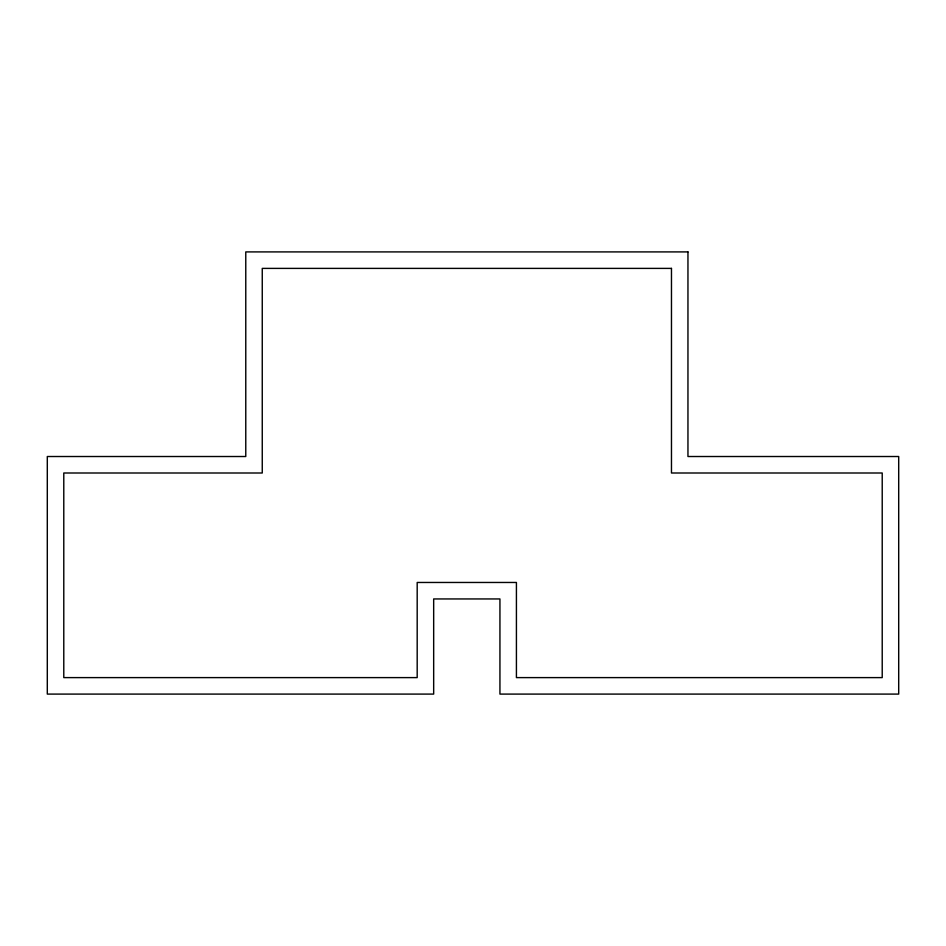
<?xml version="1.0" encoding="UTF-8"?>
<svg xmlns="http://www.w3.org/2000/svg" width="946" height="946" viewBox="0 0 946 946"><rect width="100%" height="100%" fill="white"/><g stroke="black" fill="none" stroke-linecap="round" stroke-linejoin="round"><path stroke-width="1.42" d="M687.955 251.908L245.771 251.908L245.771 456.516L47.3 456.516L47.3 694.092L433.67 694.092L433.67 598.948L499.937 598.948L499.937 694.092L898.7 694.092L898.7 456.516L687.955 456.516L687.955 251.908M671.471 268.392L262.255 268.392L262.255 473L63.784 473L63.784 677.608L417.186 677.608L417.186 582.464L516.421 582.464L516.421 677.608L882.216 677.608L882.216 473L671.471 473L671.471 268.392"/></g></svg>
